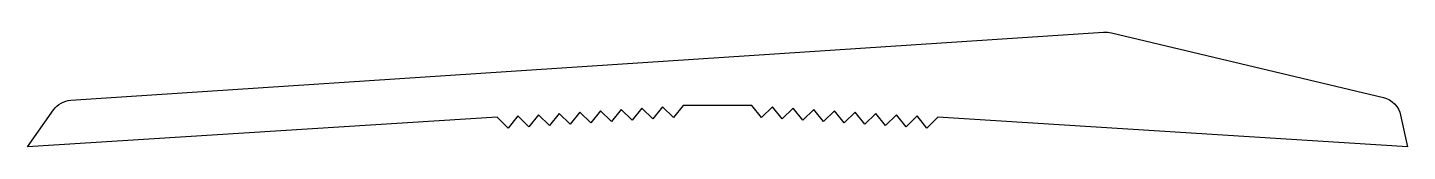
# Model space of a CAD drawing. Extents: x 210.5 to 270.5, y 249.7 to 254.7.
import ezdxf

# ---------------------------------------------------------------- set-up
doc = ezdxf.new("R2010")
doc.units = 0
doc.layers.add('ANA', color=220, linetype='CONTINUOUS')

msp = doc.modelspace()

# ---------------------------------------------------------------- linework, layer by layer
at = {"layer": 'ANA'}
msp.add_lwpolyline([(237.685, 250.935), (237.204, 251.406), (236.787, 250.878), (236.306, 251.349), (235.889, 250.822), (235.408, 251.292), (234.99, 250.765), (234.51, 251.235), (234.092, 250.708), (233.612, 251.179), (233.194, 250.651), (232.713, 251.122), (232.296, 250.595), (231.815, 251.065), (231.398, 250.538), (230.917, 251.009), (210.501, 249.719), (211.626, 251.326, -0.227291), (212.38, 251.751), (257.281, 254.716, -0.075178), (257.638, 254.686), (269.461, 251.866, -0.289494), (270.207, 251.101), (270.501, 249.719), (250.085, 251.009), (249.604, 250.538), (249.186, 251.065), (248.706, 250.595), (248.288, 251.122), (247.808, 250.651), (247.39, 251.179), (246.909, 250.708), (246.492, 251.235), (246.011, 250.765), (245.594, 251.292), (245.113, 250.822), (244.695, 251.349), (244.215, 250.878), (243.797, 251.406), (243.317, 250.935), (242.899, 251.462), (242.418, 250.992), (242.001, 251.519), (239.001, 251.519), (238.583, 250.992), (238.103, 251.462)], format="xyb", close=True, dxfattribs=at)

doc.saveas('drawing.dxf')
